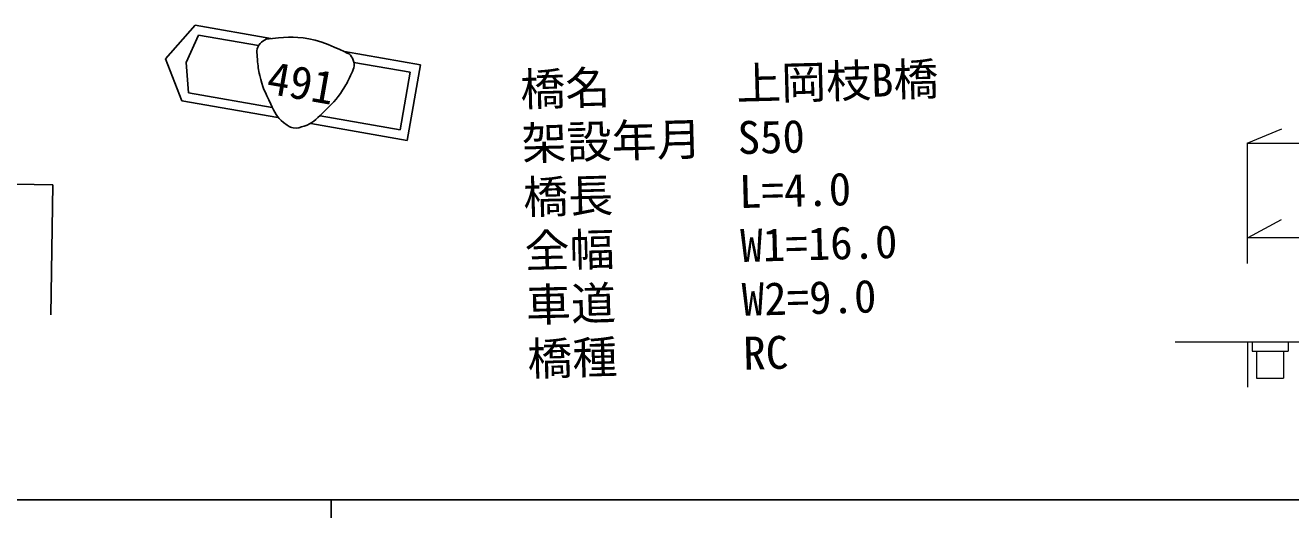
# Model space of a CAD drawing. Units: millimetres, scale not verified. Extents: x 40000 to 680000, y 20000 to 380000.
# Drawn here: x 251003 to 321338, y 204000 to 231402 of the extents above; entities that cross this region are included whole.
import ezdxf
from ezdxf.enums import TextEntityAlignment as Align

# ---------------------------------------------------------------- set-up
doc = ezdxf.new("R2010")
doc.units = ezdxf.units.MM
doc.header["$LTSCALE"] = 1000
for name, color, linetype, lineweight in [('M-STR-HTXT', 7, 'Continuous', 13), ('M-STR-STRC', 7, 'Continuous', 25), ('M-TTL-BAND', 7, 'Continuous', 25)]:
    doc.layers.add(name, color=color, linetype=linetype, lineweight=lineweight)
doc.styles.add('ＭＳ ゴシック', font='')
doc.styles.get('ＭＳ ゴシック').set_extended_font_data('MS Gothic')

msp = doc.modelspace()

# ---------------------------------------------------------------- linework, layer by layer
at = {"layer": 'M-STR-HTXT'}
for p, q in [((318916, 224838), (320852, 225648)), ((318916, 224838), (378916, 224838)), ((318916, 224838), (318916, 218140)), ((318970, 219598), (320825, 220596)), ((318970, 219598), (378916, 219598)), ((330439, 213770), (314916, 213764)), ((318939, 213766), (318939, 211266)), ((319189, 213766), (319189, 213271)), ((319189, 213271), (321189, 213271)), ((319439, 213271), (319439, 211766)), ((320939, 213271), (320939, 211766)), ((321189, 213766), (321189, 213271)), ((319439, 211766), (320939, 211766))]:
    msp.add_line(p, q, dxfattribs=at)
at = {"layer": 'M-STR-STRC'}
for p, q in [((258802, 229528), (260441, 231402)), ((264650, 230660), (260441, 231402)), ((259953, 229325), (260631, 230861)), ((260631, 230861), (263961, 230274)), ((259701, 227206), (258802, 229528)), ((260065, 227650), (259953, 229325)), ((268737, 229939), (272977, 229192)), ((272397, 228786), (269270, 229338)), ((271831, 225575), (272397, 228786)), ((272237, 224996), (272977, 229192)), ((259701, 227206), (265046, 226264)), ((264722, 226828), (260065, 227650)), ((272237, 224996), (266879, 225940)), ((267385, 226359), (271831, 225575)), ((249080, 222588), (252542, 222528)), ((252542, 222528), (252416, 215282))]:
    msp.add_line(p, q, dxfattribs=at)
for points, knots in [([(264391, 230620), (265423, 230752), (265856, 230810), (266770, 230645), (267684, 230480), (268867, 229874), (268997, 229808)], [0, 0, 0, 0, 1, 1, 1, 2, 2, 2, 2]), ([(264391, 230620), (264240, 230560), (264163, 230501), (264052, 230383), (263818, 230133), (263881, 229864), (263900, 229519)], [0, 0, 0, 0, 1, 1, 1, 2, 2, 2, 2]), ([(263900, 229519), (263933, 229099), (263960, 228958), (264036, 228605), (264176, 227954), (264317, 227719), (264646, 227013)], [0, 0, 0, 0, 1, 1, 1, 2, 2, 2, 2]), ([(268997, 229808), (269118, 229699), (269170, 229618), (269234, 229469), (269369, 229155), (269218, 228923), (269082, 228606)], [0, 0, 0, 0, 1, 1, 1, 2, 2, 2, 2]), ([(269082, 228606), (268907, 228222), (268834, 228099), (268642, 227793), (268288, 227229), (268074, 227056), (267524, 226506)], [0, 0, 0, 0, 1, 1, 1, 2, 2, 2, 2]), ([(264646, 227013), (264888, 226539), (264968, 226286), (265357, 225998), (265552, 225853), (265658, 225733), (265896, 225691), (266135, 225649), (266276, 225725), (266508, 225795), (266973, 225933), (267134, 226143), (267524, 226506)], [0, 0, 0, 0, 1, 1, 1, 2, 2, 2, 3, 3, 3, 4, 4, 4, 4])]:
    msp.add_open_spline(points, degree=3, knots=knots, dxfattribs=at)
at = {"layer": 'M-TTL-BAND'}
for p, q in [((40000, 205000), (579000, 205000)), ((268000, 205000), (268000, 204000))]:
    msp.add_line(p, q, dxfattribs=at)

# ---------------------------------------------------------------- texts
at = {"layer": 'M-STR-HTXT', "style": 'ＭＳ ゴシック'}
for s, p in [('上岡枝B橋', (290552, 226677)), ('橋名', (278556, 226362)), ('架設年月', (278635, 223363)), ('S50', (290631, 223678)), ('橋長', (278714, 220364)), ('L=4.0', (290710, 220679)), ('W1=16.0', (290788, 217680)), ('全幅', (278792, 217365)), ('車道', (278871, 214366)), ('W2=9.0', (290867, 214681)), ('橋種', (278950, 211367)), ('RC', (290946, 211682))]:
    msp.add_text(s, height=1833, rotation=1.505, dxfattribs=at).set_placement(p, align=Align.BOTTOM_LEFT)
at = {"layer": 'M-STR-STRC', "style": 'ＭＳ ゴシック'}
msp.add_text('491', height=1833, rotation=350, dxfattribs=at).set_placement((266339, 228199), align=Align.MIDDLE_CENTER)

doc.saveas('drawing.dxf')
